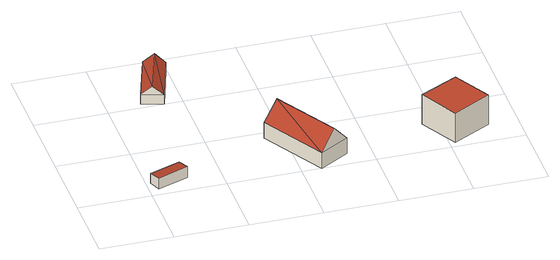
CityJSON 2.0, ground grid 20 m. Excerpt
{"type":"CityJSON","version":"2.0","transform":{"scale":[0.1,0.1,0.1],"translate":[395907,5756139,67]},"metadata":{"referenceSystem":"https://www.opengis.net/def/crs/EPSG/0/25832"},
"CityObjects":{
"building1":{"type":"Building","attributes":{"Gemeindeschluessel":"05515000","Geometrietyp2DReferenz":"3000","function":"31001_2700","roofType":"2100","measuredHeight":3.27},"geometry":[{"type":"Solid","lod":"2","boundaries":[[[[0,1,2,3]],[[4,5,1,0]],[[6,7,5,4]],[[3,2,7,6]],[[4,0,3,6]],[[1,5,7,2]]]],"semantics":{"surfaces":[{"type":"WallSurface"},{"type":"RoofSurface"},{"type":"GroundSurface"}],"values":[[0,0,0,0,1,2]]}}]},
"building2":{"type":"Building","attributes":{"Gemeindeschluessel":"05515000","Geometrietyp2DReferenz":"3000","function":"31001_2700","roofType":"3100","measuredHeight":5.43},"geometry":[{"type":"Solid","lod":"2","boundaries":[[[[8,9,10,11]],[[12,13,9,8]],[[14,15,13,12]],[[11,10,15,14]],[[8,16,12]],[[14,17,11]],[[17,16,8]],[[8,11,17]],[[14,12,16]],[[16,17,14]],[[9,13,15,10]]]],"semantics":{"surfaces":[{"type":"WallSurface"},{"type":"RoofSurface"},{"type":"GroundSurface"}],"values":[[0,0,0,0,0,0,1,1,1,1,2]]}}]},
"building3":{"type":"Building","attributes":{"Gemeindeschluessel":"05515000","Geometrietyp2DReferenz":"3000","function":"31001_2700","roofType":"3100","measuredHeight":9.8},"geometry":[{"type":"Solid","lod":"2","boundaries":[[[[18,19,20,21]],[[22,18,21,23]],[[24,19,18,22]],[[25,20,19,24]],[[23,21,20,25]],[[22,26,24]],[[25,27,23]],[[23,27,26]],[[26,22,23]],[[27,25,24]],[[24,26,27]]]],"semantics":{"surfaces":[{"type":"GroundSurface"},{"type":"WallSurface"},{"type":"RoofSurface"}],"values":[[0,1,1,1,1,1,1,2,2,2,2]]}}]},
"building4":{"type":"Building","attributes":{"Gemeindeschluessel":"05515000","Geometrietyp2DReferenz":"3000","function":"51003_1201","roofType":"1000","measuredHeight":9},"geometry":[{"type":"Solid","lod":"2","boundaries":[[[[28,29,30,31]],[[32,33,29,28]],[[34,35,33,32]],[[31,30,35,34]],[[32,28,31,34]],[[29,33,35,30]]]],"semantics":{"surfaces":[{"type":"WallSurface"},{"type":"RoofSurface"},{"type":"GroundSurface"}],"values":[[0,0,0,0,1,2]]}}]}
},
"vertices":[
[107,45,46],[107,45,13],[94,78,13],[94,78,42],[21,13,46],[21,13,13],[9,46,42],[9,46,13],
[134,548,44],[134,548,16],[87,403,16],[87,403,44],[192,529,44],[192,529,16],[145,384,44],[145,384,16],[163,538,70],[116,394,70],
[350,177,5],[432,225,5],[534,49,5],[453,0,5],[350,177,52],[453,0,52],[432,225,52],[534,49,52],[391,201,103],[494,25,103],
[858,168,104],[858,168,14],[753,112,14],[753,112,104],[916,62,104],[916,62,14],[811,5,104],[811,5,14]
]}
